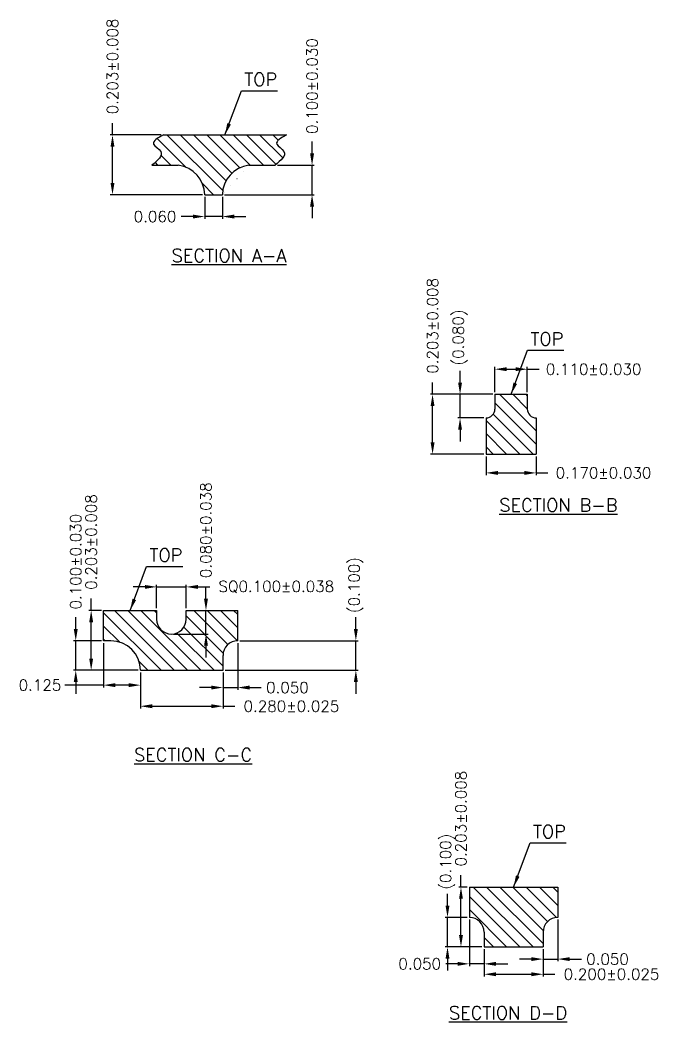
# Model space of a CAD drawing. Header units: millimetres. Extents: x 510.6 to 523.2, y 72.1 to 80.4.
# Drawn here: x 518.88 to 523.2, y 73.58 to 80.37 of the extents above; entities that cross this region are included whole.
import ezdxf

# ---------------------------------------------------------------- set-up
doc = ezdxf.new("R2010")
doc.units = ezdxf.units.MM
doc.header["$LTSCALE"] = 0.5
doc.header["$PDMODE"] = 98
doc.layers.add('1D', color=4, linetype='Continuous')
doc.styles.add('SIMPLEX', font='simplex.shx', dxfattribs={"bigfont": 'AllInOneBig.shx'})
doc.dimstyles.new('Standard4', dxfattribs={"dimtxt": 0.075, "dimasz": 0.08, "dimexe": 0.015, "dimexo": 0.015, "dimgap": 0.027, "dimtad": 1, "dimdec": 3, "dimlfac": 0.8, "dimrnd": 0.0005, "dimzin": 1, "dimtxsty": 'SIMPLEX', "dimcen": 0.1905, "dimclrd": 256, "dimclre": 256, "dimclrt": 256, "dimazin": 3, "dimtp": 0.03, "dimtm": 0.03, "dimtfac": 0.8, "dimtdec": 3, "dimtmove": 0, "dimatfit": 3, "dimfxl": 0.05, "dimlwd": -1, "dimlwe": -1})

# ---------------------------------------------------------------- blocks, each defined once
blk = doc.blocks.new('*D304')
at = {"ltscale": 0.1, "transparency": 16777216}
for p, q in [((520.1287, 79.1733), (520.1287, 79.0251)), ((520.2487, 79.1733), (520.2487, 79.0251)), ((520.0487, 79.0401), (519.9687, 79.0401)), ((520.2487, 79.0401), (520.1287, 79.0401)), ((520.3287, 79.0401), (520.4087, 79.0401))]:
    blk.add_line(p, q, dxfattribs=at)
for points in [[(520.0487, 79.0534), (520.0487, 79.0267), (520.1287, 79.0401)], [(520.3287, 79.0534), (520.3287, 79.0267), (520.2487, 79.0401)]]:
    blk.add_solid(points, dxfattribs=at)
at = {"layer": 'Defpoints', "color": 0, "ltscale": 0.1, "transparency": 16777216}
for p in [(520.1287, 79.1883), (520.2487, 79.1883), (520.1287, 79.0401)]:
    blk.add_point(p, dxfattribs=at)
at = {"ltscale": 0.1, "transparency": 16777216, "insert": (519.7917, 79.0401), "char_height": 0.075, "attachment_point": 5, "style": 'SIMPLEX'}
blk.add_mtext('\\A1;0.060', dxfattribs=at)
blk = doc.blocks.new('*D305')
at = {"ltscale": 0.1, "transparency": 16777216}
for p, q in [((520.8571, 79.4683), (520.8571, 79.5483)), ((520.6222, 79.3883), (520.8721, 79.3883)), ((520.8571, 79.1883), (520.8571, 79.3883)), ((520.2637, 79.1883), (520.8721, 79.1883)), ((520.8571, 79.1083), (520.8571, 79.0283))]:
    blk.add_line(p, q, dxfattribs=at)
for points in [[(520.8438, 79.4683), (520.8705, 79.4683), (520.8571, 79.3883)], [(520.8438, 79.1083), (520.8705, 79.1083), (520.8571, 79.1883)]]:
    blk.add_solid(points, dxfattribs=at)
at = {"layer": 'Defpoints', "color": 0, "ltscale": 0.1, "transparency": 16777216}
for p in [(520.6072, 79.3883), (520.8571, 79.3883), (520.2487, 79.1883)]:
    blk.add_point(p, dxfattribs=at)
at = {"ltscale": 0.1, "transparency": 16777216, "insert": (520.8571, 79.9253), "char_height": 0.075, "attachment_point": 5, "rotation": 90, "style": 'SIMPLEX'}
blk.add_mtext('\\A1;0.100%%P0.030', dxfattribs=at)
blk = doc.blocks.new('*D306')
at = {"ltscale": 0.1, "transparency": 16777216}
for p, q in [((519.5033, 79.5943), (519.5033, 79.6743)), ((519.8332, 79.5943), (519.4883, 79.5943)), ((519.5033, 79.2683), (519.5033, 79.5143)), ((520.1137, 79.1883), (519.4883, 79.1883))]:
    blk.add_line(p, q, dxfattribs=at)
for points in [[(519.49, 79.5143), (519.5166, 79.5143), (519.5033, 79.5943)], [(519.49, 79.2683), (519.5166, 79.2683), (519.5033, 79.1883)]]:
    blk.add_solid(points, dxfattribs=at)
at = {"layer": 'Defpoints', "color": 0, "ltscale": 0.1, "transparency": 16777216}
for p in [(519.5033, 79.5943), (519.8482, 79.5943), (520.1287, 79.1883)]:
    blk.add_point(p, dxfattribs=at)
at = {"ltscale": 0.1, "transparency": 16777216, "insert": (519.5033, 80.0584), "char_height": 0.075, "attachment_point": 5, "rotation": 90, "style": 'SIMPLEX'}
blk.add_mtext('\\A1;0.203%%P0.008', dxfattribs=at)
blk = doc.blocks.new('*D307')
at = {"linetype": 'ByBlock', "ltscale": 0.1, "transparency": 16777216}
for p, q in [((522.0374, 77.4132), (522.0374, 77.2859)), ((522.3774, 77.4132), (522.3774, 77.2859)), ((522.1174, 77.3009), (522.2974, 77.3009)), ((522.3774, 77.3009), (522.4574, 77.3009))]:
    blk.add_line(p, q, dxfattribs=at)
at = {"ltscale": 0.1, "transparency": 16777216}
for points in [[(522.1174, 77.3142), (522.1174, 77.2876), (522.0374, 77.3009)], [(522.2974, 77.3142), (522.2974, 77.2876), (522.3774, 77.3009)]]:
    blk.add_solid(points, dxfattribs=at)
at = {"layer": 'Defpoints', "color": 0, "ltscale": 0.1, "transparency": 16777216}
for p in [(522.0374, 77.4282), (522.3774, 77.4282), (522.3774, 77.3009)]:
    blk.add_point(p, dxfattribs=at)
at = {"ltscale": 0.1, "transparency": 16777216, "insert": (522.8344, 77.3009), "char_height": 0.075, "attachment_point": 5, "style": 'SIMPLEX'}
blk.add_mtext('\\A1;0.170%%p0.030', dxfattribs=at)
blk = doc.blocks.new('*D308')
at = {"linetype": 'ByBlock', "ltscale": 0.1, "transparency": 16777216}
for p, q in [((522.0974, 77.8492), (522.0974, 78.0195)), ((522.1774, 78.0045), (522.2374, 78.0045)), ((522.3174, 77.8492), (522.3174, 78.0195)), ((522.3174, 78.0045), (522.3974, 78.0045))]:
    blk.add_line(p, q, dxfattribs=at)
at = {"ltscale": 0.1, "transparency": 16777216}
for points in [[(522.1774, 78.0179), (522.1774, 77.9912), (522.0974, 78.0045)], [(522.2374, 78.0179), (522.2374, 77.9912), (522.3174, 78.0045)]]:
    blk.add_solid(points, dxfattribs=at)
at = {"layer": 'Defpoints', "color": 0, "ltscale": 0.1, "transparency": 16777216}
for p in [(522.3174, 78.0045), (522.0974, 77.8342), (522.3174, 77.8342)]:
    blk.add_point(p, dxfattribs=at)
at = {"ltscale": 0.1, "transparency": 16777216, "insert": (522.7673, 78.0045), "char_height": 0.075, "attachment_point": 5, "style": 'SIMPLEX'}
blk.add_mtext('\\A1;0.110%%p0.030', dxfattribs=at)
blk = doc.blocks.new('*D309')
at = {"linetype": 'ByBlock', "ltscale": 0.1, "transparency": 16777216}
for p, q in [((521.8611, 77.9142), (521.8611, 77.9942)), ((522.0824, 77.8342), (521.8461, 77.8342)), ((521.8611, 77.6742), (521.8611, 77.8342)), ((522.0224, 77.6742), (521.8461, 77.6742)), ((521.8611, 77.5942), (521.8611, 77.5142))]:
    blk.add_line(p, q, dxfattribs=at)
at = {"ltscale": 0.1, "transparency": 16777216}
for points in [[(521.8478, 77.9142), (521.8744, 77.9142), (521.8611, 77.8342)], [(521.8478, 77.5942), (521.8744, 77.5942), (521.8611, 77.6742)]]:
    blk.add_solid(points, dxfattribs=at)
at = {"layer": 'Defpoints', "color": 0, "ltscale": 0.1, "transparency": 16777216}
for p in [(521.8611, 77.8342), (522.0974, 77.8342), (522.0374, 77.6742)]:
    blk.add_point(p, dxfattribs=at)
at = {"ltscale": 0.1, "transparency": 16777216, "insert": (521.8611, 78.2194), "char_height": 0.075, "attachment_point": 5, "rotation": 90, "style": 'SIMPLEX'}
blk.add_mtext('\\A1;(0.080)', dxfattribs=at)
blk = doc.blocks.new('*D310')
at = {"linetype": 'ByBlock', "ltscale": 0.1, "transparency": 16777216}
for p, q in [((521.6746, 77.8342), (521.6746, 77.9142)), ((522.0824, 77.8342), (521.6596, 77.8342)), ((521.6746, 77.5082), (521.6746, 77.7542)), ((522.0224, 77.4282), (521.6596, 77.4282))]:
    blk.add_line(p, q, dxfattribs=at)
at = {"ltscale": 0.1, "transparency": 16777216}
for points in [[(521.6612, 77.7542), (521.6879, 77.7542), (521.6746, 77.8342)], [(521.6612, 77.5082), (521.6879, 77.5082), (521.6746, 77.4282)]]:
    blk.add_solid(points, dxfattribs=at)
at = {"layer": 'Defpoints', "color": 0, "ltscale": 0.1, "transparency": 16777216}
for p in [(521.6746, 77.8342), (522.0974, 77.8342), (522.0374, 77.4282)]:
    blk.add_point(p, dxfattribs=at)
at = {"ltscale": 0.1, "transparency": 16777216, "insert": (521.6746, 78.2983), "char_height": 0.075, "attachment_point": 5, "rotation": 90, "style": 'SIMPLEX'}
blk.add_mtext('\\A1;0.203%%p0.008', dxfattribs=at)
blk = doc.blocks.new('*D311')
at = {"linetype": 'ByBlock', "ltscale": 0.1, "transparency": 16777216}
for p, q in [((522.0245, 74.0702), (522.0245, 73.8845)), ((522.4245, 74.0702), (522.4245, 73.8845)), ((522.1045, 73.8995), (522.3445, 73.8995)), ((522.4245, 73.8995), (522.5045, 73.8995))]:
    blk.add_line(p, q, dxfattribs=at)
at = {"ltscale": 0.1, "transparency": 16777216}
for points in [[(522.1045, 73.9128), (522.1045, 73.8861), (522.0245, 73.8995)], [(522.3445, 73.9128), (522.3445, 73.8861), (522.4245, 73.8995)]]:
    blk.add_solid(points, dxfattribs=at)
at = {"layer": 'Defpoints', "color": 0, "ltscale": 0.1, "transparency": 16777216}
for p in [(522.0245, 74.0852), (522.4245, 74.0852), (522.4245, 73.8995)]:
    blk.add_point(p, dxfattribs=at)
at = {"ltscale": 0.1, "transparency": 16777216, "insert": (522.8886, 73.8995), "char_height": 0.075, "attachment_point": 5, "style": 'SIMPLEX'}
blk.add_mtext('\\A1;0.200%%P0.025', dxfattribs=at)
blk = doc.blocks.new('*D312')
at = {"linetype": 'ByBlock', "ltscale": 0.1, "transparency": 16777216}
for p, q in [((521.7759, 74.3652), (521.7759, 74.4452)), ((521.9095, 74.2852), (521.7609, 74.2852)), ((521.7759, 74.0852), (521.7759, 74.2852)), ((522.0095, 74.0852), (521.7609, 74.0852)), ((521.7759, 74.0052), (521.7759, 73.9252))]:
    blk.add_line(p, q, dxfattribs=at)
at = {"ltscale": 0.1, "transparency": 16777216}
for points in [[(521.7626, 74.3652), (521.7892, 74.3652), (521.7759, 74.2852)], [(521.7626, 74.0052), (521.7892, 74.0052), (521.7759, 74.0852)]]:
    blk.add_solid(points, dxfattribs=at)
at = {"layer": 'Defpoints', "color": 0, "ltscale": 0.1, "transparency": 16777216}
for p in [(521.7759, 74.2852), (521.9245, 74.2852), (522.0245, 74.0852)]:
    blk.add_point(p, dxfattribs=at)
at = {"ltscale": 0.1, "transparency": 16777216, "insert": (521.7759, 74.6632), "char_height": 0.075, "attachment_point": 5, "rotation": 90, "style": 'SIMPLEX'}
blk.add_mtext('\\A1;(0.100)', dxfattribs=at)
blk = doc.blocks.new('*D313')
at = {"linetype": 'ByBlock', "ltscale": 0.1, "transparency": 16777216}
for p, q in [((521.8673, 74.4912), (521.8673, 74.5712)), ((521.9095, 74.4912), (521.8523, 74.4912)), ((521.8673, 74.1652), (521.8673, 74.4112)), ((522.0095, 74.0852), (521.8523, 74.0852))]:
    blk.add_line(p, q, dxfattribs=at)
at = {"ltscale": 0.1, "transparency": 16777216}
for points in [[(521.854, 74.4112), (521.8806, 74.4112), (521.8673, 74.4912)], [(521.854, 74.1652), (521.8806, 74.1652), (521.8673, 74.0852)]]:
    blk.add_solid(points, dxfattribs=at)
at = {"layer": 'Defpoints', "color": 0, "ltscale": 0.1, "transparency": 16777216}
for p in [(521.8673, 74.4912), (521.9245, 74.4912), (522.0245, 74.0852)]:
    blk.add_point(p, dxfattribs=at)
at = {"ltscale": 0.1, "transparency": 16777216, "insert": (521.8673, 74.9553), "char_height": 0.075, "attachment_point": 5, "rotation": 90, "style": 'SIMPLEX'}
blk.add_mtext('\\A1;0.203%%P0.008', dxfattribs=at)
blk = doc.blocks.new('*D314')
at = {"linetype": 'ByBlock', "ltscale": 0.1, "transparency": 16777216}
for p, q in [((521.9245, 74.2702), (521.9245, 73.9551)), ((522.0245, 74.0702), (522.0245, 73.9551)), ((521.8445, 73.9701), (521.7645, 73.9701)), ((522.0245, 73.9701), (521.9245, 73.9701)), ((522.1045, 73.9701), (522.1845, 73.9701))]:
    blk.add_line(p, q, dxfattribs=at)
at = {"ltscale": 0.1, "transparency": 16777216}
for points in [[(521.8445, 73.9834), (521.8445, 73.9567), (521.9245, 73.9701)], [(522.1045, 73.9834), (522.1045, 73.9567), (522.0245, 73.9701)]]:
    blk.add_solid(points, dxfattribs=at)
at = {"layer": 'Defpoints', "color": 0, "ltscale": 0.1, "transparency": 16777216}
for p in [(521.9245, 74.2852), (522.0245, 74.0852), (521.9245, 73.9701)]:
    blk.add_point(p, dxfattribs=at)
at = {"ltscale": 0.1, "transparency": 16777216, "insert": (521.5875, 73.9701), "char_height": 0.075, "attachment_point": 5, "style": 'SIMPLEX'}
blk.add_mtext('\\A1;0.050', dxfattribs=at)
blk = doc.blocks.new('*D315')
at = {"linetype": 'ByBlock', "ltscale": 0.1, "transparency": 16777216}
for p, q in [((522.5245, 74.2702), (522.5245, 73.9872)), ((522.4245, 74.0702), (522.4245, 73.9872)), ((522.3445, 74.0022), (522.2645, 74.0022)), ((522.4245, 74.0022), (522.5245, 74.0022)), ((522.6045, 74.0022), (522.6845, 74.0022))]:
    blk.add_line(p, q, dxfattribs=at)
at = {"ltscale": 0.1, "transparency": 16777216}
for points in [[(522.3445, 74.0155), (522.3445, 73.9888), (522.4245, 74.0022)], [(522.6045, 74.0155), (522.6045, 73.9888), (522.5245, 74.0022)]]:
    blk.add_solid(points, dxfattribs=at)
at = {"layer": 'Defpoints', "color": 0, "ltscale": 0.1, "transparency": 16777216}
for p in [(522.5245, 74.2852), (522.4245, 74.0852), (522.5245, 74.0022)]:
    blk.add_point(p, dxfattribs=at)
at = {"ltscale": 0.1, "transparency": 16777216, "insert": (522.8615, 74.0022), "char_height": 0.075, "attachment_point": 5, "style": 'SIMPLEX'}
blk.add_mtext('\\A1;0.050', dxfattribs=at)
blk = doc.blocks.new('*D316')
at = {"linetype": 'ByBlock', "ltscale": 0.1, "transparency": 16777216}
for p, q in [((519.6929, 75.9467), (519.6929, 75.7029)), ((520.2529, 75.9467), (520.2529, 75.7029)), ((519.7729, 75.7179), (520.1729, 75.7179)), ((520.2529, 75.7179), (520.3329, 75.7179))]:
    blk.add_line(p, q, dxfattribs=at)
at = {"ltscale": 0.1, "transparency": 16777216}
for points in [[(519.7729, 75.7313), (519.7729, 75.7046), (519.6929, 75.7179)], [(520.1729, 75.7313), (520.1729, 75.7046), (520.2529, 75.7179)]]:
    blk.add_solid(points, dxfattribs=at)
at = {"layer": 'Defpoints', "color": 0, "ltscale": 0.1, "transparency": 16777216}
for p in [(519.6929, 75.9617), (520.2529, 75.9617), (520.2529, 75.7179)]:
    blk.add_point(p, dxfattribs=at)
at = {"ltscale": 0.1, "transparency": 16777216, "insert": (520.7171, 75.7179), "char_height": 0.075, "attachment_point": 5, "style": 'SIMPLEX'}
blk.add_mtext('\\A1;0.280%%P0.025', dxfattribs=at)
blk = doc.blocks.new('*D317')
at = {"linetype": 'ByBlock', "ltscale": 0.1, "transparency": 16777216}
for p, q in [((519.4429, 76.1467), (519.4429, 75.846)), ((519.6929, 75.9467), (519.6929, 75.846)), ((519.4429, 75.861), (519.1809, 75.861)), ((519.6129, 75.861), (519.5229, 75.861))]:
    blk.add_line(p, q, dxfattribs=at)
at = {"ltscale": 0.1, "transparency": 16777216}
for points in [[(519.5229, 75.8743), (519.5229, 75.8477), (519.4429, 75.861)], [(519.6129, 75.8743), (519.6129, 75.8477), (519.6929, 75.861)]]:
    blk.add_solid(points, dxfattribs=at)
at = {"layer": 'Defpoints', "color": 0, "ltscale": 0.1, "transparency": 16777216}
for p in [(519.4429, 76.1617), (519.6929, 75.9617), (519.4429, 75.861)]:
    blk.add_point(p, dxfattribs=at)
at = {"ltscale": 0.1, "transparency": 16777216, "insert": (519.011, 75.861), "char_height": 0.075, "attachment_point": 5, "style": 'SIMPLEX'}
blk.add_mtext('\\A1;0.125', dxfattribs=at)
blk = doc.blocks.new('*D318')
at = {"linetype": 'ByBlock', "ltscale": 0.1, "transparency": 16777216}
for p, q in [((519.8029, 76.3827), (519.8029, 76.5424)), ((520.0029, 76.3827), (520.0029, 76.5424)), ((519.7229, 76.5274), (519.6429, 76.5274)), ((519.8029, 76.5274), (520.0029, 76.5274)), ((520.0829, 76.5274), (520.1629, 76.5274))]:
    blk.add_line(p, q, dxfattribs=at)
at = {"ltscale": 0.1, "transparency": 16777216}
for points in [[(519.7229, 76.5407), (519.7229, 76.5141), (519.8029, 76.5274)], [(520.0829, 76.5407), (520.0829, 76.5141), (520.0029, 76.5274)]]:
    blk.add_solid(points, dxfattribs=at)
at = {"layer": 'Defpoints', "color": 0, "ltscale": 0.1, "transparency": 16777216}
for p in [(520.0029, 76.5274), (519.8029, 76.3677), (520.0029, 76.3677)]:
    blk.add_point(p, dxfattribs=at)
at = {"ltscale": 0.1, "transparency": 16777216, "insert": (520.6149, 76.5274), "char_height": 0.075, "attachment_point": 5, "style": 'SIMPLEX'}
blk.add_mtext('\\A1;SQ0.100%%P0.038', dxfattribs=at)
blk = doc.blocks.new('*D319')
at = {"linetype": 'ByBlock', "ltscale": 0.1, "transparency": 16777216}
for p, q in [((520.3529, 76.1467), (520.3529, 75.8296)), ((520.2529, 75.9467), (520.2529, 75.8296)), ((520.1729, 75.8446), (520.0929, 75.8446)), ((520.2529, 75.8446), (520.3529, 75.8446)), ((520.4329, 75.8446), (520.5129, 75.8446))]:
    blk.add_line(p, q, dxfattribs=at)
at = {"ltscale": 0.1, "transparency": 16777216}
for points in [[(520.1729, 75.8579), (520.1729, 75.8313), (520.2529, 75.8446)], [(520.4329, 75.8579), (520.4329, 75.8313), (520.3529, 75.8446)]]:
    blk.add_solid(points, dxfattribs=at)
at = {"layer": 'Defpoints', "color": 0, "ltscale": 0.1, "transparency": 16777216}
for p in [(520.3529, 76.1617), (520.2529, 75.9617), (520.3529, 75.8446)]:
    blk.add_point(p, dxfattribs=at)
at = {"ltscale": 0.1, "transparency": 16777216, "insert": (520.6899, 75.8446), "char_height": 0.075, "attachment_point": 5, "style": 'SIMPLEX'}
blk.add_mtext('\\A1;0.050', dxfattribs=at)
blk = doc.blocks.new('*D320')
at = {"linetype": 'ByBlock', "ltscale": 0.1, "transparency": 16777216}
for p, q in [((520.1375, 76.4477), (520.1375, 76.5277)), ((520.0179, 76.3677), (520.1525, 76.3677)), ((520.1375, 76.2077), (520.1375, 76.3677)), ((519.9179, 76.2077), (520.1525, 76.2077)), ((520.1375, 76.1277), (520.1375, 76.0477))]:
    blk.add_line(p, q, dxfattribs=at)
at = {"ltscale": 0.1, "transparency": 16777216}
for points in [[(520.1241, 76.4477), (520.1508, 76.4477), (520.1375, 76.3677)], [(520.1241, 76.1277), (520.1508, 76.1277), (520.1375, 76.2077)]]:
    blk.add_solid(points, dxfattribs=at)
at = {"layer": 'Defpoints', "color": 0, "ltscale": 0.1, "transparency": 16777216}
for p in [(520.0029, 76.3677), (520.1375, 76.3677), (519.9029, 76.2077)]:
    blk.add_point(p, dxfattribs=at)
at = {"ltscale": 0.1, "transparency": 16777216, "insert": (520.1375, 76.9119), "char_height": 0.075, "attachment_point": 5, "rotation": 90, "style": 'SIMPLEX'}
blk.add_mtext('\\A1;0.080%%P0.038', dxfattribs=at)
blk = doc.blocks.new('*D321')
at = {"linetype": 'ByBlock', "ltscale": 0.1, "transparency": 16777216}
for p, q in [((519.254, 76.2417), (519.254, 76.3217)), ((519.4279, 76.1617), (519.239, 76.1617)), ((519.254, 75.9617), (519.254, 76.1617)), ((519.6779, 75.9617), (519.239, 75.9617)), ((519.254, 75.8817), (519.254, 75.8017))]:
    blk.add_line(p, q, dxfattribs=at)
at = {"ltscale": 0.1, "transparency": 16777216}
for points in [[(519.2406, 76.2417), (519.2673, 76.2417), (519.254, 76.1617)], [(519.2406, 75.8817), (519.2673, 75.8817), (519.254, 75.9617)]]:
    blk.add_solid(points, dxfattribs=at)
at = {"layer": 'Defpoints', "color": 0, "ltscale": 0.1, "transparency": 16777216}
for p in [(519.254, 76.1617), (519.4429, 76.1617), (519.6929, 75.9617)]:
    blk.add_point(p, dxfattribs=at)
at = {"ltscale": 0.1, "transparency": 16777216, "insert": (519.254, 76.6987), "char_height": 0.075, "attachment_point": 5, "rotation": 90, "style": 'SIMPLEX'}
blk.add_mtext('\\A1;0.100%%P0.030', dxfattribs=at)
blk = doc.blocks.new('*D322')
at = {"linetype": 'ByBlock', "ltscale": 0.1, "transparency": 16777216}
for p, q in [((519.3586, 76.3677), (519.3586, 76.4477)), ((519.4279, 76.3677), (519.3436, 76.3677)), ((519.3586, 76.0417), (519.3586, 76.2877)), ((519.6779, 75.9617), (519.3436, 75.9617))]:
    blk.add_line(p, q, dxfattribs=at)
at = {"ltscale": 0.1, "transparency": 16777216}
for points in [[(519.3452, 76.2877), (519.3719, 76.2877), (519.3586, 76.3677)], [(519.3452, 76.0417), (519.3719, 76.0417), (519.3586, 75.9617)]]:
    blk.add_solid(points, dxfattribs=at)
at = {"layer": 'Defpoints', "color": 0, "ltscale": 0.1, "transparency": 16777216}
for p in [(519.3586, 76.3677), (519.4429, 76.3677), (519.6929, 75.9617)]:
    blk.add_point(p, dxfattribs=at)
at = {"ltscale": 0.1, "transparency": 16777216, "insert": (519.3586, 76.8319), "char_height": 0.075, "attachment_point": 5, "rotation": 90, "style": 'SIMPLEX'}
blk.add_mtext('\\A1;0.203%%P0.008', dxfattribs=at)
blk = doc.blocks.new('*D323')
at = {"linetype": 'ByBlock', "ltscale": 0.1, "transparency": 16777216}
for p, q in [((521.1542, 76.2417), (521.1542, 76.3217)), ((520.3679, 76.1617), (521.1692, 76.1617)), ((521.1542, 75.9617), (521.1542, 76.1617)), ((520.2679, 75.9617), (521.1692, 75.9617)), ((521.1542, 75.8817), (521.1542, 75.8017))]:
    blk.add_line(p, q, dxfattribs=at)
at = {"ltscale": 0.1, "transparency": 16777216}
for points in [[(521.1408, 76.2417), (521.1675, 76.2417), (521.1542, 76.1617)], [(521.1408, 75.8817), (521.1675, 75.8817), (521.1542, 75.9617)]]:
    blk.add_solid(points, dxfattribs=at)
at = {"layer": 'Defpoints', "color": 0, "ltscale": 0.1, "transparency": 16777216}
for p in [(520.3529, 76.1617), (521.1542, 76.1617), (520.2529, 75.9617)]:
    blk.add_point(p, dxfattribs=at)
at = {"ltscale": 0.1, "transparency": 16777216, "insert": (521.1542, 76.5398), "char_height": 0.075, "attachment_point": 5, "rotation": 90, "style": 'SIMPLEX'}
blk.add_mtext('\\A1;(0.100)', dxfattribs=at)

msp = doc.modelspace()

# ---------------------------------------------------------------- hatches: boundary and pattern name
at = {"ltscale": 0.1}
h = msp.add_hatch(dxfattribs=at)
h.set_pattern_fill('ANSI31', color=256, scale=0.02, angle=90)
h.set_pattern_definition([(135, (514.97353, 76.5012), (-0.0449013, -0.0449013), [])])
edge = h.paths.add_edge_path()
edge.add_spline(control_points=[(519.8482, 79.5943), (519.811, 79.5737), (519.7451, 79.5372), (519.8714, 79.474), (519.8092, 79.4208), (519.7712, 79.3883)], knot_values=[0, 0, 0, 0, 0.091153, 0.16173, 0.27241, 0.27241, 0.27241, 0.27241], degree=3, periodic=0)
edge.add_line((519.7712, 79.3883), (519.9496, 79.3883))
edge.add_arc((519.9242, 79.1853), 0.2046, 0.83701, 82.85993, ccw=False)
edge.add_line((520.1287, 79.1883), (520.2487, 79.1883))
edge.add_arc((520.4533, 79.1853), 0.2046, 97.14007, 179.16299, ccw=False)
edge.add_line((520.4279, 79.3883), (520.6072, 79.3883))
edge.add_spline(control_points=[(520.6072, 79.3883), (520.6452, 79.4208), (520.7075, 79.474), (520.5811, 79.5372), (520.6471, 79.5737), (520.6843, 79.5943)], knot_values=[0, 0, 0, 0, 0.110679, 0.181256, 0.27241, 0.27241, 0.27241, 0.27241], degree=3, periodic=0)
edge.add_line((520.6843, 79.5943), (519.8482, 79.5943))
h = msp.add_hatch(dxfattribs=at)
h.set_pattern_fill('ANSI31', color=256, scale=0.02, angle=90)
h.set_pattern_definition([(135, (517.06859, 76.609054), (-0.0449013, -0.0449013), [])])
h.paths.add_polyline_path([(522.3174, 77.7342), (522.3174, 77.8342), (522.0974, 77.8342), (522.0974, 77.7342, -0.414214), (522.0374, 77.6742), (522.0374, 77.4282), (522.3774, 77.4282), (522.3774, 77.6742, -0.414214)])
h = msp.add_hatch(dxfattribs=at)
h.set_pattern_fill('ANSI31', color=256, scale=0.02, angle=90)
h.set_pattern_definition([(135, (515.03195, 76.72139), (-0.0449013, -0.0449013), [])])
h.paths.add_polyline_path([(520.3529, 76.1617), (520.3529, 76.3677), (520.0029, 76.3677), (520.0029, 76.3077, -0.414214), (519.9029, 76.2077, -0.414214), (519.8029, 76.3077), (519.8029, 76.3677), (519.4429, 76.3677), (519.4429, 76.1617), (519.4929, 76.1617, -0.414214), (519.6929, 75.9617), (520.2529, 75.9617), (520.2529, 76.0617, -0.414214)])
h = msp.add_hatch(dxfattribs=at)
h.set_pattern_fill('ANSI31', color=256, scale=0.02, angle=90)
h.set_pattern_definition([(135, (516.87834, 76.33053), (-0.0449013, -0.0449013), [])])
h.paths.add_polyline_path([(521.9245, 74.4912), (521.9245, 74.2852, -0.414214), (522.0245, 74.1852), (522.0245, 74.0852), (522.4245, 74.0852), (522.4245, 74.1852, -0.414214), (522.5245, 74.2852), (522.5245, 74.4912)])

# ---------------------------------------------------------------- linework, layer by layer
for p, q in [((519.8482, 79.5943), (520.6843, 79.5943)), ((519.7712, 79.3883), (519.9496, 79.3883)), ((520.4279, 79.3883), (520.6072, 79.3883)), ((520.1287, 79.1883), (520.2487, 79.1883))]:
    msp.add_line(p, q)
for p, q in [((522.0974, 77.8342), (522.3174, 77.8342)), ((522.0974, 77.8342), (522.0974, 77.7342)), ((522.3174, 77.8342), (522.3174, 77.7342)), ((522.0374, 77.6742), (522.0374, 77.6742)), ((522.0374, 77.6742), (522.0374, 77.4282)), ((522.3774, 77.6742), (522.3774, 77.6742)), ((522.3774, 77.6742), (522.3774, 77.4282)), ((522.0374, 77.4282), (522.3774, 77.4282)), ((519.4429, 76.3677), (519.8029, 76.3677)), ((519.4429, 76.1617), (519.4429, 76.3677)), ((519.8029, 76.3677), (519.8029, 76.3077)), ((520.0029, 76.3077), (520.0029, 76.3677)), ((520.0029, 76.3677), (520.3529, 76.3677)), ((520.3529, 76.1617), (520.3529, 76.3677)), ((519.9029, 76.2077), (519.9029, 76.2077)), ((519.4929, 76.1617), (519.4429, 76.1617)), ((520.2529, 75.9617), (520.2529, 76.0617)), ((519.6929, 75.9617), (520.2529, 75.9617)), ((521.9245, 74.4912), (522.5245, 74.4912)), ((521.9245, 74.4912), (521.9245, 74.2852)), ((522.5245, 74.4912), (522.5245, 74.2852)), ((522.0245, 74.1852), (522.0245, 74.0852)), ((522.4245, 74.1852), (522.4245, 74.0852)), ((522.0245, 74.0852), (522.4245, 74.0852))]:
    msp.add_line(p, q, dxfattribs=at)
for centre, start, end in [((519.9242, 79.1853), 0.83701, 82.85993), ((520.4533, 79.1853), 97.14007, 179.16299)]:
    msp.add_arc(centre, 0.2046, start, end)
for centre, radius, start, end in [((522.0374, 77.7342), 0.06, 270, 0), ((522.3774, 77.7342), 0.06, 180, 270), ((519.9029, 76.3077), 0.1, 180, 270), ((519.9029, 76.3077), 0.1, 270, 0), ((519.4929, 75.9617), 0.2, 0, 90), ((520.3529, 76.0617), 0.1, 90, 180), ((521.9245, 74.1852), 0.1, 0, 90), ((522.5245, 74.1852), 0.1, 90, 180)]:
    msp.add_arc(centre, radius, start, end, dxfattribs=at)
for points in [[(519.8482, 79.5943), (519.811, 79.5737), (519.7451, 79.5372), (519.8714, 79.474), (519.8092, 79.4208), (519.7712, 79.3883)], [(520.6843, 79.5943), (520.6471, 79.5737), (520.5811, 79.5372), (520.7075, 79.474), (520.6452, 79.4208), (520.6072, 79.3883)]]:
    msp.add_open_spline(points, degree=3, knots=[0, 0, 0, 0, 0.0911535, 0.1617301, 0.2724095, 0.2724095, 0.2724095, 0.2724095])

# ---------------------------------------------------------------- texts
at = {"layer": '1D', "linetype": 'ByBlock', "char_height": 0.08823, "attachment_point": 5, "style": 'SIMPLEX'}
for s, insert in [('TOP', (520.5092, 79.9702)), ('{\\LSECTION A-A}', (520.294, 78.7758)), ('TOP', (522.4504, 78.2101)), ('{\\LSECTION B-B}', (522.5282, 77.0825)), ('TOP', (519.8659, 76.7436)), ('{\\LSECTION C-C}', (520.0501, 75.3886)), ('TOP', (522.4674, 74.8671)), ('{\\LSECTION D-D}', (522.1867, 73.6375))]:
    msp.add_mtext(s, dxfattribs=dict(at, insert=insert))

# ---------------------------------------------------------------- dimensions: what is measured, and where the dimension line sits
at = {"ltscale": 0.1}
for base, p1, p2, text, picture, middle in [((519.5033, 79.5943), (520.1287, 79.1883), (519.8482, 79.5943), '0.203%%P0.008', '*D306', (519.5033, 80.0584)), ((520.8571, 79.3883), (520.2487, 79.1883), (520.6072, 79.3883), '0.100%%P0.030', '*D305', (520.8571, 79.9253))]:
    dim = msp.add_linear_dim(base=base, p1=p1, p2=p2, angle=90, text=text, dimstyle='Standard4', dxfattribs=at)
    dim.commit()
    dim.dimension.update_dxf_attribs({"geometry": picture, "text_midpoint": middle})
dim = msp.add_linear_dim(base=(520.1287, 79.0401), p1=(520.2487, 79.1883), p2=(520.1287, 79.1883), text='0.060', dimstyle='Standard4', dxfattribs=at)
dim.commit()
dim.dimension.update_dxf_attribs({"geometry": '*D304', "text_midpoint": (519.7917, 79.0401)})
for base, p1, p2, text, picture, middle in [((521.6746, 77.8342), (522.0374, 77.4282), (522.0974, 77.8342), '0.203%%p0.008', '*D310', (521.6746, 78.2983)), ((521.8611, 77.8342), (522.0374, 77.6742), (522.0974, 77.8342), '(0.080)', '*D309', (521.8611, 78.2194)), ((520.1375, 76.3677), (519.9029, 76.2077), (520.0029, 76.3677), '0.080%%P0.038', '*D320', (520.1375, 76.9119)), ((519.3586, 76.3677), (519.6929, 75.9617), (519.4429, 76.3677), '0.203%%P0.008', '*D322', (519.3586, 76.8319)), ((519.254, 76.1617), (519.6929, 75.9617), (519.4429, 76.1617), '0.100%%P0.030', '*D321', (519.254, 76.6987)), ((521.1542, 76.1617), (520.2529, 75.9617), (520.3529, 76.1617), '(0.100)', '*D323', (521.1542, 76.5398)), ((521.8673, 74.4912), (522.0245, 74.0852), (521.9245, 74.4912), '0.203%%P0.008', '*D313', (521.8673, 74.9553)), ((521.7759, 74.2852), (522.0245, 74.0852), (521.9245, 74.2852), '(0.100)', '*D312', (521.7759, 74.6632))]:
    dim = msp.add_linear_dim(base=base, p1=p1, p2=p2, angle=90, text=text, dimstyle='Standard4', override={"dimarcsym": 1}, dxfattribs=at)
    dim.commit()
    dim.dimension.update_dxf_attribs({"geometry": picture, "text_midpoint": middle})
for base, p1, p2, text, picture, middle in [((522.3174, 78.0045), (522.0974, 77.8342), (522.3174, 77.8342), '0.110%%p0.030', '*D308', (522.7673, 78.0045)), ((522.3774, 77.3009), (522.0374, 77.4282), (522.3774, 77.4282), '0.170%%p0.030', '*D307', (522.8344, 77.3009)), ((520.0029, 76.5274), (519.8029, 76.3677), (520.0029, 76.3677), 'SQ0.100%%P0.038', '*D318', (520.6149, 76.5274)), ((520.3529, 75.8446), (520.2529, 75.9617), (520.3529, 76.1617), '0.050', '*D319', (520.6899, 75.8446)), ((520.2529, 75.7179), (519.6929, 75.9617), (520.2529, 75.9617), '0.280%%P0.025', '*D316', (520.7171, 75.7179)), ((521.9245, 73.9701), (522.0245, 74.0852), (521.9245, 74.2852), '0.050', '*D314', (521.5875, 73.9701)), ((522.5245, 74.0022), (522.4245, 74.0852), (522.5245, 74.2852), '0.050', '*D315', (522.8615, 74.0022)), ((522.4245, 73.8995), (522.0245, 74.0852), (522.4245, 74.0852), '0.200%%P0.025', '*D311', (522.8886, 73.8995))]:
    dim = msp.add_linear_dim(base=base, p1=p1, p2=p2, text=text, dimstyle='Standard4', override={"dimarcsym": 1}, dxfattribs=at)
    dim.commit()
    dim.dimension.update_dxf_attribs({"geometry": picture, "text_midpoint": middle})
dim = msp.add_linear_dim(base=(519.4429, 75.861), p1=(519.6929, 75.9617), p2=(519.4429, 76.1617), text='0.125', dimstyle='Standard4', override={"dimarcsym": 1}, dxfattribs=at)
dim.commit()
dim.dimension.update_dxf_attribs({"geometry": '*D317', "text_midpoint": (519.011, 75.861), "dimtype": 160})

# ---------------------------------------------------------------- leaders
at = {"layer": '1D', "linetype": 'ByBlock'}
for points in [[(520.2662, 79.5943), (520.3781, 79.8932), (520.6234, 79.8932)], [(522.2074, 77.8342), (522.3193, 78.1331), (522.5646, 78.1331)], [(519.6229, 76.3677), (519.7348, 76.6666), (519.9801, 76.6666)], [(522.2245, 74.4912), (522.3364, 74.7901), (522.5816, 74.7901)]]:
    msp.add_leader(points, dimstyle='Standard4', dxfattribs=at)

doc.saveas('drawing.dxf')
